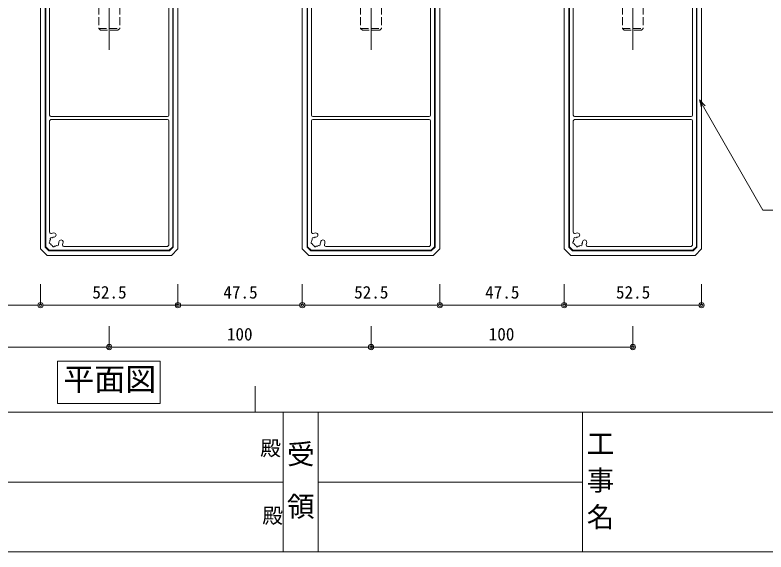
# Model space of a CAD drawing. Units: millimetres on the paper. Extents: x -401 to 401, y -279 to 279.
# Drawn here: x -179.4 to -36, y -278.7 to -176.2 of the extents above; entities that cross this region are included whole.
import ezdxf
from ezdxf.enums import TextEntityAlignment as Align

# ---------------------------------------------------------------- set-up
doc = ezdxf.new("R2010")
doc.units = ezdxf.units.MM
for name, pattern in [('DASHED1', [1.8, 1.2, -0.6]), ('DASHED3', [4, 3, -1]), ('LONG_CHAIN', [21, 18, -1, 1, -1])]:
    doc.linetypes.add(name, pattern=pattern)
for name, color, linetype, lineweight in [('0-0_A-C01-補助線(非印刷)', 4, 'Continuous', 9), ('0-1_0-A01-枠A', 4, 'Continuous', 9), ('0-4_A-C05-見え掛り_細線', 1, 'Continuous', 9), ('0-5_A-E01-仕上太線', 4, 'Continuous', 9), ('0-6_A-D09-金物_鋼材', 4, 'Continuous', 9), ('0-7_0', 1, 'Continuous', 9), ('1-1_0-A11-寸法_詳細', 5, 'Continuous', 9), ('1-2_A-B03-文字_書込_小', 7, 'Continuous', 9), ('1-4_A-B01-文字_タイトル室名', 2, 'Continuous', 9)]:
    doc.layers.add(name, color=color, linetype=linetype, lineweight=lineweight)
doc.layers.add('0-2_0-A02-枠B', color=6, linetype='Continuous')
doc.styles.add('ＭＳ ゴシック', font='')
doc.styles.get('ＭＳ ゴシック').set_extended_font_data('MS Gothic')

# ---------------------------------------------------------------- blocks, each defined once
blk = doc.blocks.new('インプルナットM8＋ボルト')
at = {"layer": '0-6_A-D09-金物_鋼材', "color": 3}
for p, q in [((-6.495, 7.1), (-7.5, 6.52)), ((-7.5, 6.52), (-7.5, 1.6)), ((-6.495, 7.1), (6.495, 7.1)), ((-3.75, 6.52), (-3.75, 1.6)), ((3.75, 6.52), (3.75, 1.6)), ((6.495, 7.1), (7.5, 6.52)), ((7.5, 6.52), (7.5, 1.6)), ((-8.5, 1.6), (8.5, 1.6)), ((-8.5, 1.6), (-8.5, 0)), ((-8.5, 0), (8.5, 0)), ((8.5, 1.6), (8.5, 0))]:
    blk.add_line(p, q, dxfattribs=at)
at = {"layer": '0-6_A-D09-金物_鋼材', "linetype": 'DASHED1'}
for p, q in [((-9.625, -6), (-9.625, -5.625)), ((9.625, -5.625), (-9.625, -5.625)), ((9.625, -6), (9.625, -5.625)), ((9.625, -6), (-9.625, -6)), ((-5.875, -10), (-5.875, -6)), ((5.875, -10), (5.875, -6)), ((-6.25, -13.75), (-6.25, -10)), ((-5.875, -16), (-5.875, -10.375)), ((5.875, -10.375), (-5.875, -10.375)), ((5.875, -16), (5.875, -10.375)), ((-5.875, -13.75), (-6.25, -13.75)), ((6.25, -13.75), (5.875, -13.75)), ((5.875, -16), (-5.875, -16))]:
    blk.add_line(p, q, dxfattribs=at)
blk.add_lwpolyline([(6.25, -13.75), (6.25, -10), (-6.25, -10)], dxfattribs=at)
at = {"layer": '0-6_A-D09-金物_鋼材', "color": 3}
for centre, radius, start, end in [((-6.495, 0.315), 6.785, 66.13559, 90), ((0, -5.311), 12.411, 72.41246, 107.58754), ((6.495, 0.315), 6.785, 90, 113.86441)]:
    blk.add_arc(centre, radius, start, end, dxfattribs=at)
at = {"layer": '0-7_0', "linetype": 'LONG_CHAIN'}
blk.add_line((0, -32.522), (0, 12.1), dxfattribs=at)
at = {"layer": '0-7_0', "color": 7, "linetype": 'DASHED3'}
for p, q in [((-4, 0), (-4, -24.323)), ((4, 0), (4, -24.323)), ((-4, -24.323), (-3.323, -25)), ((-4, -24.323), (4, -24.323)), ((3.323, -25), (-3.323, -25)), ((3.323, -25), (4, -24.323))]:
    blk.add_line(p, q, dxfattribs=at)
blk = doc.blocks.new('HB-1005')
at = {"layer": '0-7_0', "color": 4}
for p, q in [((51.4, 22.75), (8.924, 22.75)), ((51.9, -22.25), (51.9, 22.25)), ((53.1, -22.25), (53.1, 22.25)), ((96.076, -22.75), (53.6, -22.75))]:
    blk.add_line(p, q, dxfattribs=at)
at = {"layer": '0-7_0', "color": 7}
blk.add_lwpolyline([(0, -23.75), (0, 23.75), (2.5, 26.25), (102.5, 26.25), (105, 23.75), (105, -23.75), (102.5, -26.25), (2.5, -26.25)], close=True, dxfattribs=at)
at = {"layer": '0-7_0', "color": 4}
for points in [[(101.754, 24.45), (103.2, 23.004), (103.2, -23.004), (101.754, -24.45), (3.246, -24.45), (1.8, -23.004), (1.8, 23.004), (3.246, 24.45)], [(2, 22.922), (3.328, 24.25), (101.672, 24.25), (103, 22.922), (103, -22.922), (101.672, -24.25), (3.328, -24.25), (2, -22.922)]]:
    blk.add_lwpolyline(points, close=True, dxfattribs=at)
for points in [[(53.6, 22.75), (101.05, 22.75), (101.5, 22.3), (101.5, -17.326)], [(3.5, 17.326), (3.5, -22.3), (3.95, -22.75), (51.4, -22.75)]]:
    blk.add_lwpolyline(points, dxfattribs=at)
for centre, radius, start, end in [((3.851, 21.338), 0.5, 165, 232.97569), ((3.851, 21.338), 0.5, 97.02431, 165), ((5.3, 20.95), 1.75, 180.35889, 209.64111), ((4.239, 19.889), 0.5, 157.02431, 225), ((5.3, 20.95), 1.75, 120.35889, 149.64111), ((4.912, 22.399), 0.5, 105, 172.97569), ((4.912, 22.399), 0.5, 37.02431, 105), ((5.3, 20.95), 1.75, 60.35889, 89.64111), ((6.361, 22.011), 0.5, 45, 112.97569), ((6.361, 22.011), 0.5, 337.02431, 45), ((5.3, 20.95), 1.75, 3.28389, 29.64111), ((7.846, 21.096), 0.8, 183.28389, 273.28389), ((7.846, 21.096), 0.8, 273.28389, 3.28389), ((8.924, 22.25), 0.5, 144.86726, 199.73451), ((5.3, 20.95), 3.35, 3.28389, 19.73451), ((8.924, 22.25), 0.5, 90, 144.86726), ((51.4, 22.25), 0.5, 0, 90), ((53.6, 22.25), 0.5, 90, 180), ((4, 17.326), 0.5, 125.13274, 180), ((4, 17.326), 0.5, 70.26549, 125.13274), ((4.239, 19.889), 0.5, 225, 292.97569), ((5.3, 20.95), 3.35, 250.26549, 266.71611), ((5.3, 20.95), 1.75, 240.35889, 266.71611), ((5.154, 18.404), 0.8, 266.71611, 356.71611), ((5.154, 18.404), 0.8, 356.71611, 86.71611), ((99.846, -18.404), 0.8, 176.71611, 266.71611), ((99.846, -18.404), 0.8, 86.71611, 176.71611), ((99.7, -20.95), 1.75, 60.35889, 86.71611), ((99.7, -20.95), 3.35, 70.26549, 86.71611), ((100.761, -19.889), 0.5, 45, 112.97569), ((101, -17.326), 0.5, 250.26549, 305.13274), ((100.761, -19.889), 0.5, 337.02431, 45), ((101, -17.326), 0.5, 305.13274, 0), ((51.4, -22.25), 0.5, 270, 0), ((53.6, -22.25), 0.5, 180, 270), ((96.076, -22.25), 0.5, 270, 324.86726), ((97.154, -21.096), 0.8, 93.28389, 183.28389), ((99.7, -20.95), 3.35, 183.28389, 199.73451), ((96.076, -22.25), 0.5, 324.86726, 19.73451), ((97.154, -21.096), 0.8, 3.28389, 93.28389), ((99.7, -20.95), 1.75, 183.28389, 209.64111), ((98.639, -22.011), 0.5, 157.02431, 225), ((98.639, -22.011), 0.5, 225, 292.97569), ((99.7, -20.95), 1.75, 240.35889, 269.64111), ((100.088, -22.399), 0.5, 217.02431, 285), ((100.088, -22.399), 0.5, 285, 352.97569), ((99.7, -20.95), 1.75, 300.35889, 329.64111), ((101.149, -21.338), 0.5, 277.02431, 345), ((99.7, -20.95), 1.75, 0.35889, 29.64111), ((101.149, -21.338), 0.5, 345, 52.97569)]:
    blk.add_arc(centre, radius, start, end, dxfattribs=at)
blk = doc.blocks.new('ルーバー\u300050ｘ100＠100')
at = {"layer": '0-4_A-C05-見え掛り_細線'}
for p, q in [((-5, 0), (-5, 6)), ((5, 0), (5, 6))]:
    blk.add_line(p, q, dxfattribs=at)
at = {"layer": '0-5_A-E01-仕上太線', "rotation": 270}
blk.add_blockref('HB-1005', (0, 0), dxfattribs=at)
at = {"layer": '0-6_A-D09-金物_鋼材'}
blk.add_blockref('インプルナットM8＋ボルト', (0, 6), dxfattribs=at)
blk = doc.blocks.new('_Dot')
at = {"layer": '0-7_0', "color": 7}
blk.add_line((-0.5, 0), (-1, 0), dxfattribs=at)
for radius in [0.5, 0.25]:
    blk.add_circle((0, 0), radius, dxfattribs=at)
blk = doc.blocks.new('_Open30')
at = {"layer": '0-7_0', "color": 7}
blk.add_line((0, 0), (-1, 0), dxfattribs=at)
blk.add_lwpolyline([(-1, 0.2679), (0, 0), (-1, -0.2679)], dxfattribs=at)

msp = doc.modelspace()

# ---------------------------------------------------------------- linework, layer by layer
at = {"layer": '0-0_A-C01-補助線(非印刷)'}
msp.add_line((-133.556, -252), (-133.556, -247), dxfattribs=at)
at = {"layer": '0-1_0-A01-枠A'}
for p, q in [((-400.667, -252), (345.987, -252)), ((-128.172, -252), (-128.172, -278.667)), ((-121.505, -252), (-121.505, -278.667)), ((-71.029, -252), (-71.029, -278.667)), ((-241.361, -265.333), (-128.172, -265.333)), ((-121.505, -265.333), (-71.029, -265.333)), ((-400.667, -278.667), (345.987, -278.667))]:
    msp.add_line(p, q, dxfattribs=at)
at = {"layer": '1-1_0-A11-寸法_詳細'}
for p, q in [((-174.522, -227.548), (-174.522, -231.548)), ((-174.522, -227.548), (-174.522, -231.548)), ((-148.272, -227.548), (-148.272, -231.548)), ((-148.272, -227.548), (-148.272, -231.548)), ((-124.522, -227.548), (-124.522, -231.548)), ((-124.522, -227.548), (-124.522, -231.548)), ((-98.272, -227.548), (-98.272, -231.548)), ((-98.272, -227.548), (-98.272, -231.548)), ((-74.522, -227.548), (-74.522, -231.548)), ((-74.522, -227.548), (-74.522, -231.548)), ((-48.272, -227.548), (-48.272, -231.548)), ((-197.272, -231.548), (-175.522, -231.548)), ((-173.522, -231.548), (-149.272, -231.548)), ((-147.272, -231.548), (-125.522, -231.548)), ((-123.522, -231.548), (-99.272, -231.548)), ((-97.272, -231.548), (-75.522, -231.548)), ((-73.522, -231.548), (-49.272, -231.548)), ((-161.397, -235.548), (-161.397, -239.548)), ((-161.397, -235.548), (-161.397, -239.548)), ((-111.397, -235.548), (-111.397, -239.548)), ((-111.397, -235.548), (-111.397, -239.548)), ((-61.397, -235.548), (-61.397, -239.548)), ((-210.397, -239.548), (-162.397, -239.548)), ((-160.397, -239.548), (-112.397, -239.548)), ((-110.397, -239.548), (-62.397, -239.548))]:
    msp.add_line(p, q, dxfattribs=at)
at = {"layer": '1-2_A-B03-文字_書込_小'}
msp.add_lwpolyline([(-47.917, -193.681), (-36.553, -213.425), (18.46, -213.425)], dxfattribs=at)
at = {"layer": '1-4_A-B01-文字_タイトル室名'}
msp.add_lwpolyline([(-171.286, -242.258), (-171.286, -250.319), (-151.644, -250.319), (-151.644, -242.258)], close=True, dxfattribs=at)

# ---------------------------------------------------------------- block references
at = {"layer": '0-5_A-E01-仕上太線', "xscale": 0.5, "yscale": 0.5}
for p in [(-161.397, -169.575), (-111.397, -169.575), (-61.397, -169.575)]:
    msp.add_blockref('ルーバー\u300050ｘ100＠100', p, dxfattribs=at)
at = {"layer": '1-1_0-A11-寸法_詳細'}
for p in [(-174.522, -231.548), (-148.272, -231.548), (-124.522, -231.548), (-98.272, -231.548), (-74.522, -231.548), (-48.272, -231.548), (-161.397, -239.548), (-111.397, -239.548), (-61.397, -239.548)]:
    msp.add_blockref('_Dot', p, dxfattribs=at)
at = {"layer": '1-1_0-A11-寸法_詳細', "rotation": 180}
for p in [(-174.522, -231.548), (-148.272, -231.548), (-124.522, -231.548), (-98.272, -231.548), (-74.522, -231.548), (-161.397, -239.548), (-111.397, -239.548)]:
    msp.add_blockref('_Dot', p, dxfattribs=at)
at = {"layer": '1-2_A-B03-文字_書込_小', "xscale": 1.5, "yscale": 1.5, "rotation": 119.92427}
msp.add_blockref('_Open30', (-48.665, -192.381), dxfattribs=at)

# ---------------------------------------------------------------- texts
at = {"layer": '0-2_0-A02-枠B', "style": 'ＭＳ ゴシック'}
for s, height, p in [('工', 3.849, (-70.213, -261.073)), ('殿', 2.889, (-132.556, -261.151)), ('受', 3.849, (-127.438, -263.073)), ('事', 3.849, (-70.213, -268.073)), ('領', 3.849, (-127.438, -273.073)), ('名', 3.849, (-70.213, -275.073)), ('殿', 2.889, (-132.161, -274.055))]:
    msp.add_text(s, height=height, dxfattribs=at).set_placement(p, align=Align.BOTTOM_LEFT)
at = {"layer": '1-1_0-A11-寸法_詳細', "style": 'ＭＳ ゴシック'}
for s, p in [('52.5', (-164.622, -231.011)), ('47.5', (-139.602, -231.011)), ('52.5', (-114.622, -231.011)), ('47.5', (-89.602, -231.011)), ('52.5', (-64.622, -231.011)), ('100', (-138.93, -239.011)), ('100', (-88.93, -239.011))]:
    msp.add_text(s, height=2.405, dxfattribs=at).set_placement(p, align=Align.BOTTOM_LEFT)
at = {"layer": '1-4_A-B01-文字_タイトル室名', "style": 'ＭＳ ゴシック'}
msp.add_text('平面図', height=4.333, dxfattribs=at).set_placement((-170.168, -249.142), align=Align.BOTTOM_LEFT)

doc.saveas('drawing.dxf')
